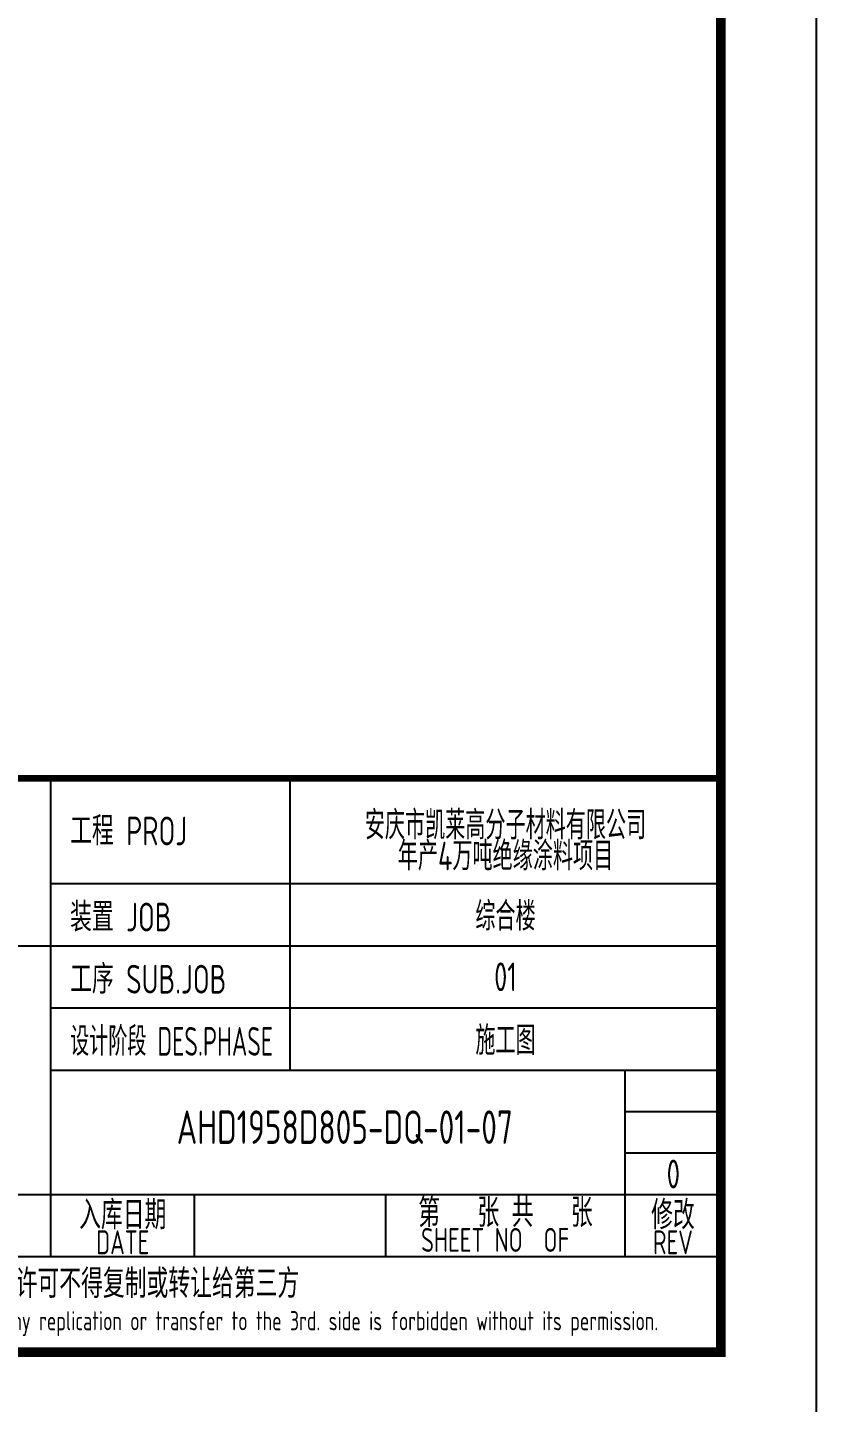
# Model space of a CAD drawing. Extents: x 6250600 to 6678662, y -692028 to -290561.
# Drawn here: x 6312102 to 6320347, y -511667 to -497293 of the extents above; entities that cross this region are included whole.
import ezdxf
from ezdxf.enums import TextEntityAlignment as Align

# ---------------------------------------------------------------- set-up
doc = ezdxf.new("R2010")
doc.units = 0
doc.header["$LTSCALE"] = 1000
doc.header["$MEASUREMENT"] = 0
doc.layers.get('0').update_dxf_attribs({"linetype": 'CONTINUOUS'})
doc.layers.add('AXIS', color=3, linetype='CONTINUOUS')
doc.layers.add('PUB_TITLE', color=4, linetype='CONTINUOUS')
doc.styles.add('AHD', font='sceie.shx', dxfattribs={"width": 0.7, "bigfont": 'sceic.shx'})
doc.styles.add('sceie', font='sceie.shx', dxfattribs={"width": 0.7, "bigfont": 'sceic.shx'})
doc.styles.add('TSSD_Rein', font='Tssdeng.shx', dxfattribs={"width": 0.7, "bigfont": 'hztxt.shx'})

msp = doc.modelspace()

# ---------------------------------------------------------------- linework, layer by layer
for p, q in [((6312346.9, -510141.8), (6312346.9, -505141.8)), ((6314846.9, -508191.8), (6314846.9, -505141.8)), ((6319346.9, -511141.8), (6319346.9, -505141.8)), ((6312346.9, -506241.8), (6319346.9, -506241.8)), ((6301346.9, -506891.8), (6319346.9, -506891.8)), ((6312346.9, -507541.8), (6319346.9, -507541.8)), ((6312346.9, -508191.8), (6319346.9, -508191.8)), ((6318346.9, -510141.8), (6318346.9, -508191.8)), ((6318346.9, -508625.1), (6319346.9, -508625.1)), ((6318346.9, -509058.5), (6319346.9, -509058.5)), ((6301346.9, -509491.8), (6319346.9, -509491.8)), ((6313846.9, -510141.8), (6313846.9, -509491.8)), ((6315846.9, -510141.8), (6315846.9, -509491.8)), ((6301346.9, -510141.8), (6319346.9, -510141.8)), ((6301346.9, -511141.8), (6319346.9, -511141.8))]:
    msp.add_line(p, q)
msp.add_lwpolyline([(6319346.9, -505141.8, 70, 70, 0), (6301346.9, -505141.8, 70, 70, 0), (6301346.9, -511141.8, 0, 0, 0)], format="xyseb")
at = {"layer": 'PUB_TITLE', "color": 4}
msp.add_lwpolyline([(6260946.9, -512141.8), (6320346.9, -512141.8), (6320346.9, -470141.8), (6260946.9, -470141.8)], close=True, dxfattribs=at)
at = {"layer": 'PUB_TITLE', "color": 4, "const_width": 100}
msp.add_lwpolyline([(6263446.9, -511141.8), (6319346.9, -511141.8), (6319346.9, -471141.8), (6263446.9, -471141.8)], close=True, dxfattribs=at)

# ---------------------------------------------------------------- texts
at = {"style": 'AHD'}
for s, width, p in [('工程 PROJ', 0.8, (6312546.9, -505841.8)), ('工程 PROJ', 0.8, (6312546.9, -505841.8)), ('装置 JOB', 0.8, (6312546.9, -506741.8)), ('装置 JOB', 0.8, (6312546.9, -506741.8)), ('工序 SUB.JOB', 0.8, (6312546.9, -507391.8)), ('工序 SUB.JOB', 0.8, (6312546.9, -507391.8)), ('设计阶段 DES.PHASE', 0.7, (6312546.9, -508041.8)), ('设计阶段 DES.PHASE', 0.7, (6312546.9, -508041.8))]:
    msp.add_text(s, height=300, dxfattribs=dict(at, width=width)).set_placement(p)
at = {"style": 'AHD', "width": 0.8}
for s, height, p in [('入库日期', 300, (6313096.9, -509691.8)), ('入库日期', 300, (6313096.9, -509691.8)), ('第   张 共   张', 300, (6317096.9, -509666.8)), ('修改', 300, (6318846.9, -509691.8)), ('修改', 300, (6318846.9, -509691.8)), ('SHEET NO  OF  ', 250, (6317096.9, -509966.8)), ('SHEET NO  OF  ', 250, (6317096.9, -509966.8)), ('DATE', 250, (6313096.9, -509991.8)), ('DATE', 250, (6313096.9, -509991.8)), ('REV', 250, (6318846.9, -509991.8)), ('REV', 250, (6318846.9, -509991.8)), ('本文件专有权属安徽华东化工医药工程有限责任公司所有,未经许可不得复制或转让给第三方', 300, (6310346.9, -510441.8)), ('本文件专有权属安徽华东化工医药工程有限责任公司所有,未经许可不得复制或转让给第三方', 300, (6310346.9, -510441.8)), ('The proprietary right of this document belongs to Anhui Huadong Chemical And Medical Engineering  Co.,Ltd.  and any replication or transfer to the 3rd. side is forbidden without its permission. ', 200, (6310346.9, -510841.8)), ('The proprietary right of this document belongs to Anhui Huadong Chemical And Medical Engineering  Co.,Ltd.  and any replication or transfer to the 3rd. side is forbidden without its permission. ', 200, (6310346.9, -510841.8))]:
    msp.add_text(s, height=height, dxfattribs=at).set_placement(p, align=Align.MIDDLE)
at = {"width": 0.8}
for tag, text, height, style, p in [('AHD1958D805-DQ-01-07', '200320-02-040', 350, 'sceie', (6315417.6, -508788.1)), ('0', '0', 300, 'AHD', (6318850.9, -509277.9)), ('0', '0', 300, 'AHD', (6318850.9, -509277.9))]:
    msp.add_attdef(tag, text=text, height=height, dxfattribs=dict(at, style=style)).set_placement(p, align=Align.MIDDLE)
at = {"layer": 'AXIS', "style": 'TSSD_Rein', "width": 0.7}
for s, p in [('安庆市凯莱高分子材料有限公司', (6317096.9, -505614.2)), ('年产4万吨绝缘涂料项目', (6317096.9, -505937.3)), ('综合楼', (6317096.9, -506566.8)), ('01', (6317096.9, -507216.8)), ('施工图', (6317096.9, -507866.8))]:
    msp.add_text(s, height=300, dxfattribs=at).set_placement(p, align=Align.MIDDLE)

doc.saveas('drawing.dxf')
